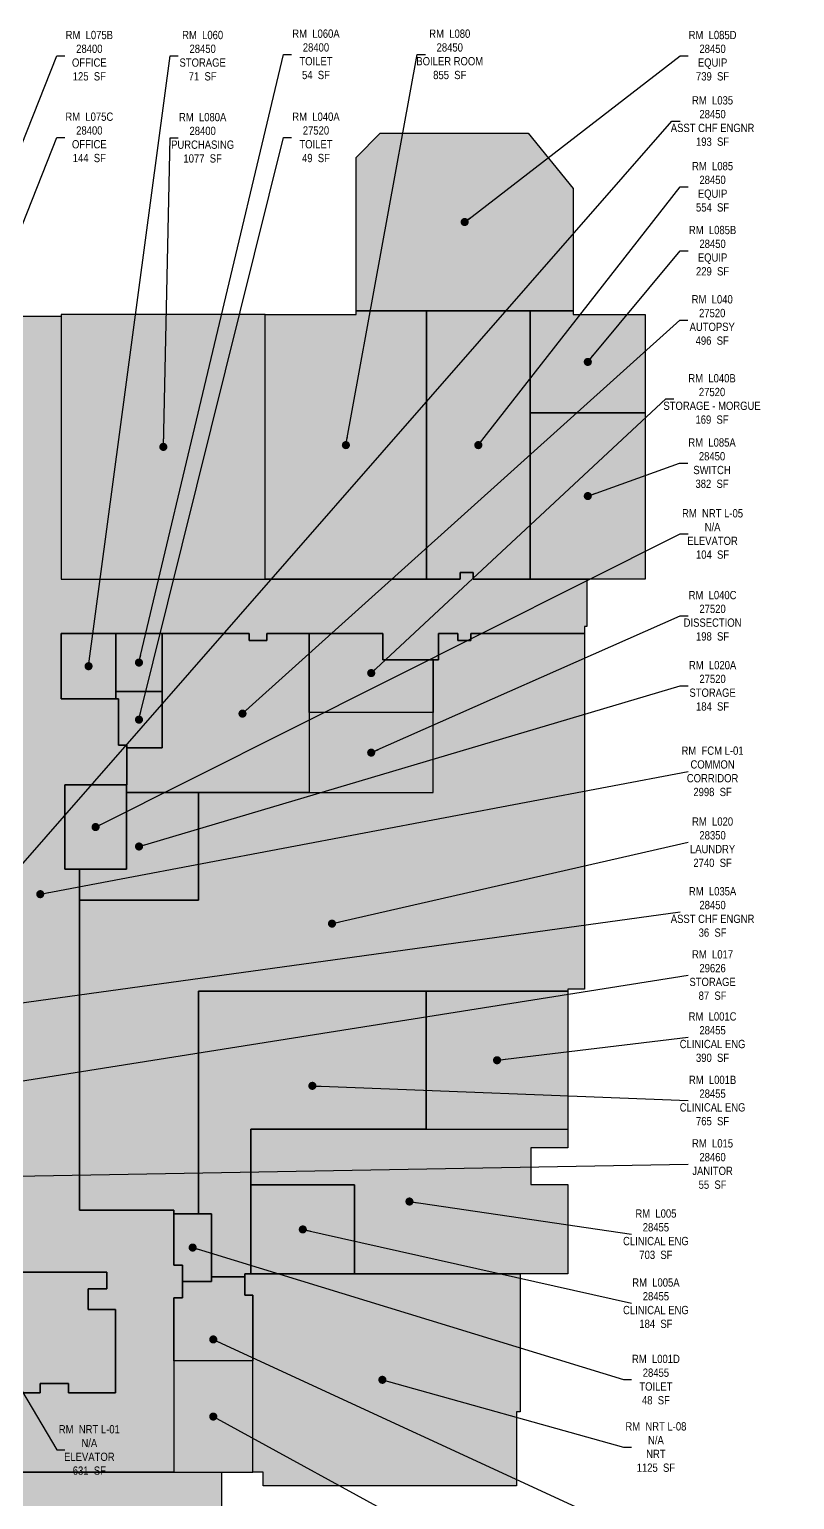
# Model space of a CAD drawing. Header units: inches. Extents: x -66 to 4353, y -132 to 4495.
# Drawn here: x 3057 to 4353, y 1987 to 4478 of the extents above; entities that cross this region are included whole.
import ezdxf

# ---------------------------------------------------------------- set-up
doc = ezdxf.new("R2010")
doc.units = ezdxf.units.IN
doc.header["$LTSCALE"] = 175
doc.header["$MEASUREMENT"] = 0
for name, color, linetype in [('0-LABEL', 3, 'Continuous'), ('1-NRT', 200, 'Continuous'), ('1-NRT-PTN', 253, 'Continuous'), ('3-FCM', 190, 'Continuous'), ('3-FCM-PTN', 9, 'Continuous'), ('4-OCC', 6, 'Continuous'), ('4-OCC-PTN', 95, 'Continuous')]:
    doc.layers.add(name, color=color, linetype=linetype)
doc.styles.add('ArialN', font='ARIALN.TTF')
doc.dimstyles.new('AB-220', dxfattribs={"dimscale": 220, "dimtxt": 0.070312, "dimasz": 0.0625, "dimexe": 0.0625, "dimexo": 0.125, "dimgap": 0.1875, "dimtad": 0, "dimdec": 4, "dimrnd": 0.0625, "dimzin": 0, "dimdsep": 46, "dimlunit": 4, "dimtxsty": 'ArialN', "dimblk": 'ARCHTICK', "dimcen": 0.0625, "dimclrd": 256, "dimclre": 256, "dimclrt": 256, "dimadec": 0, "dimazin": 0, "dimtfac": 1, "dimtdec": 4, "dimtofl": 0, "dimtmove": 2, "dimatfit": 3, "dimldrblk": 'DOT', "dimfxl": 0, "dimfrac": 2, "dimtolj": 1, "dimtzin": 0, "dimlwd": -1, "dimlwe": -1, "dimarcsym": 0})

# ---------------------------------------------------------------- blocks, each defined once
blk = doc.blocks.new('_ArchTick')
at = {"const_width": 0.15}
blk.add_lwpolyline([(-0.5, -0.5), (0.5, 0.5)], dxfattribs=at)
blk = doc.blocks.new('_Dot')
at = {"lineweight": -2}
blk.add_line((-0.5, 0), (-1, 0), dxfattribs=at)
at = {"const_width": 0.5}
blk.add_lwpolyline([(-0.25, 0, 1), (0.25, 0, 1)], format="xyb", close=True, dxfattribs=at)

msp = doc.modelspace()

# ---------------------------------------------------------------- hatches: boundary and pattern name
at = {"layer": '1-NRT-PTN'}
for points in [[(3116.6, 3197.8), (3221.1, 3197.8), (3221.1, 3054.7), (3116.6, 3054.7)], [(2729.8, 2391.7), (2852.2, 2391.7), (2852.2, 2372.2), (2942.5, 2372.2), (2942.5, 2379.2), (2958, 2379.2), (2958, 2372.2), (3187.8, 2372.2), (3187.9, 2343.7), (3156.2, 2343.7), (3156.2, 2308.7), (3202.4, 2308.7), (3202.4, 2167.4), (3122.7, 2167.4), (3122.7, 2183.7), (3074.7, 2183.7), (3074.7, 2167.4), (3034.7, 2167.4), (3034.7, 2183.7), (2986.7, 2183.7), (2986.7, 2167.4), (2933.7, 2167.4), (2933.7, 2183.7), (2885.7, 2183.7), (2885.7, 2167.4), (2845.7, 2167.4), (2845.7, 2183.7), (2797.7, 2183.7), (2797.7, 2167.4), (2769.7, 2167.4), (2769.7, 2135.2), (2743.7, 2135.2), (2743.7, 2150.2), (2751.7, 2150.2), (2751.7, 2345.2), (2729.8, 2345.2)], [(3453, 2010.2), (3453, 2033.2), (3435, 2033.2), (3435, 2333.2), (3421.5, 2333.2), (3421.5, 2369.2), (3888, 2369.2), (3888, 2135.2), (3882, 2135.2), (3882, 2010.2)], [(2582.6, 1940.1), (2683.3, 1940.1), (2683.3, 2033.2), (3382.2, 2033.2), (3382.2, 1760.9), (3417.7, 1760.9), (3417.7, 240.9), (3112.6, 240.9), (3112.6, 345.9), (2582.6, 345.9)]]:
    msp.add_hatch(color=256, dxfattribs=at).paths.add_polyline_path(points)
at = {"layer": '3-FCM-PTN'}
msp.add_hatch(color=256, dxfattribs=at).paths.add_polyline_path([(4001.2, 3546.2), (4001.2, 3466.2), (3997.2, 3466.2), (3997.2, 3454.2), (3804.8, 3454.2), (3804.8, 3442.5), (3782.6, 3442.5), (3782.6, 3454.2), (3749.7, 3454.2), (3749.7, 3409.7), (3655.7, 3409.7), (3655.7, 3454.2), (3458.8, 3454.2), (3458.8, 3442.5), (3428.8, 3442.5), (3428.8, 3454.2), (3286, 3454.2), (3277, 3454.2), (3207.7, 3454.2), (3198.7, 3454.2), (3110.7, 3454.2), (3110.7, 3343.5), (3207.7, 3343.5), (3207.7, 3265.3), (3221.6, 3265.3), (3221.6, 3197.8), (3116.6, 3197.8), (3116.6, 3054.7), (3141.5, 3054.7), (3141.5, 2477.2), (3301.4, 2477.2), (3301.4, 2384), (3315.8, 2384), (3315.8, 2328.8), (3301.4, 2328.8), (3301.4, 2033.2), (2688.8, 2033.2), (2688.8, 2150.2), (2743.7, 2150.2), (2743.7, 2135.2), (2769.7, 2135.2), (2769.7, 2167.4), (2797.7, 2167.4), (2797.7, 2183.7), (2845.7, 2183.7), (2845.7, 2167.4), (2885.7, 2167.4), (2885.7, 2183.7), (2933.7, 2183.7), (2933.7, 2167.4), (2986.7, 2167.4), (2986.7, 2183.7), (3034.7, 2183.7), (3034.7, 2167.4), (3074.7, 2167.4), (3074.7, 2183.7), (3122.7, 2183.7), (3122.7, 2167.4), (3202.4, 2167.4), (3202.4, 2308.7), (3156.2, 2308.7), (3156.2, 2343.7), (3187.9, 2343.7), (3187.8, 2372.2), (2958, 2372.2), (2958, 2379.2), (2950.2, 2379.2), (2950.2, 2477.2), (3021.5, 2477.2), (3021.5, 2703.3), (3015.5, 2703.3), (3015.5, 2864), (3021.5, 2864), (3021.5, 3054.7), (3041.1, 3054.7), (3041.1, 3182.1), (2992.3, 3182.1), (2992.3, 3197.5), (2978.7, 3197.5), (2978.7, 3771.8), (2984.7, 3771.8), (2984.7, 3847.7), (2978.7, 3847.7), (2978.7, 3991.9), (3110.7, 3991.9), (3110.7, 3546.2), (3786.3, 3546.2), (3786.3, 3557.9), (3808.4, 3557.9), (3808.4, 3546.2)])
at = {"layer": '4-OCC-PTN'}
for color, points in [(55, [(3610.2, 4000.9), (3610.2, 4260.9), (3651.2, 4302), (3901.6, 4302), (3978.2, 4208.1), (3978.2, 4000.9)]), (41, [(3456.4, 3994.9), (3110.7, 3994.9), (3110.7, 3546.2), (3456.4, 3546.2)]), (55, [(3456.4, 3546.2), (3456.4, 3994.9), (3610.2, 3994.9), (3610.2, 4000.9), (3729.3, 4000.9), (3729.3, 3546.2)]), (55, [(3729.3, 3546.2), (3729.3, 4000.9), (3905.4, 4000.9), (3905.4, 3546.2), (3808.4, 3546.2), (3808.4, 3557.9), (3786.3, 3557.9), (3786.3, 3546.2)]), (55, [(4100.2, 3828.2), (3905.4, 3828.2), (3905.4, 4000.9), (3978.2, 4000.9), (3978.2, 3994.9), (4100.2, 3994.9)]), (55, [(3905.4, 3546.2), (3905.4, 3828.2), (4100.2, 3828.2), (4100.2, 3546.2)]), (55, [(3110.7, 3343.5), (3110.7, 3454.2), (3203.2, 3454.2), (3203.2, 3355.8), (3203.2, 3351.3), (3203.2, 3343.5)]), (51, [(3343.2, 3184.6), (3740.7, 3184.6), (3740.7, 3409.7), (3749.7, 3409.7), (3749.7, 3454.2), (3782.6, 3454.2), (3782.6, 3442.5), (3804.8, 3442.5), (3804.8, 3454.2), (3997.2, 3454.2), (3997.2, 2851.8), (3969, 2851.8), (3969, 2848), (3750.4, 2848), (3729, 2848.4), (3343.2, 2848.4), (3343.4, 2471.2), (3301.4, 2471.2), (3301.4, 2477.2), (3141.5, 2477.2), (3141.5, 3002.3), (3343.2, 3002.3)]), (41, [(3203.2, 3454.2), (3281.5, 3454.2), (3281.5, 3355.8), (3203.2, 3355.8)]), (11, [(3221.6, 3260.8), (3281.5, 3260.8), (3281.5, 3351.3), (3281.5, 3355.8), (3281.5, 3454.2), (3428.8, 3454.2), (3428.8, 3442.5), (3458.8, 3442.5), (3458.8, 3454.2), (3530.8, 3454.2), (3530.8, 3184.6), (3221.1, 3184.6), (3221.1, 3197.8), (3221.6, 3197.8)]), (11, [(3740.7, 3320.2), (3530.8, 3320.2), (3530.8, 3454.2), (3655.7, 3454.2), (3655.7, 3409.7), (3740.7, 3409.7)]), (11, [(3207.7, 3343.5), (3203.2, 3343.5), (3203.2, 3355.8), (3281.5, 3355.8), (3281.5, 3260.8), (3221.6, 3260.8), (3221.6, 3265.3), (3207.7, 3265.3)]), (11, [(3530.8, 3184.6), (3740.7, 3184.6), (3740.7, 3320.2), (3530.8, 3320.2)]), (11, [(3221.1, 3184.6), (3343.2, 3184.6), (3343.2, 3002.3), (3141.5, 3002.3), (3141.5, 3054.7), (3221.1, 3054.7)]), (225, [(3343.4, 2471.2), (3343.2, 2848.4), (3729, 2848.4), (3729, 2614.4), (3432.1, 2614.4), (3432.1, 2369.2), (3421.5, 2369.2), (3421.5, 2364.2), (3365.3, 2364.2), (3365.3, 2471.2)]), (225, [(3729, 2614.4), (3729, 2848.4), (3750.4, 2848), (3969, 2848), (3969, 2614.1)]), (225, [(3607.7, 2369.2), (3607.7, 2519.9), (3432.1, 2519.9), (3432.1, 2614.4), (3729, 2614.4), (3969, 2614.1), (3969, 2582.6), (3906.5, 2582.6), (3906.5, 2520.6), (3969, 2520.6), (3969, 2369.2), (3888, 2369.2)]), (225, [(3432.1, 2369.2), (3432.1, 2519.9), (3607.7, 2519.9), (3607.7, 2369.2)]), (225, [(3315.8, 2384), (3301.4, 2384), (3301.4, 2471.2), (3365.3, 2471.2), (3365.3, 2356.4), (3315.8, 2356.4)]), (225, [(3315.8, 2356.4), (3365.3, 2356.4), (3365.3, 2364.2), (3421.5, 2364.2), (3421.5, 2333.2), (3435, 2333.2), (3435, 2221.7), (3301.4, 2221.7), (3301.4, 2328.8), (3315.8, 2328.8)]), (55, [(3301.4, 2033.2), (3435, 2033.2), (3435, 2221.7), (3301.4, 2221.7)])]:
    msp.add_hatch(color=color, dxfattribs=at).paths.add_polyline_path(points)

# ---------------------------------------------------------------- linework, layer by layer
at = {"layer": '1-NRT'}
for points in [[(3116.6, 3197.8), (3221.1, 3197.8), (3221.1, 3054.7), (3116.6, 3054.7)], [(3453, 2010.2), (3453, 2033.2), (3435, 2033.2), (3435, 2333.2), (3421.5, 2333.2), (3421.5, 2369.2), (3888, 2369.2), (3888, 2135.2), (3882, 2135.2), (3882, 2010.2)], [(2582.6, 1940.1), (2683.3, 1940.1), (2683.3, 2033.2), (3382.2, 2033.2), (3382.2, 1760.9), (3417.7, 1760.9), (3417.7, 240.9), (3112.6, 240.9), (3112.6, 345.9), (2582.6, 345.9)]]:
    msp.add_lwpolyline(points, close=True, dxfattribs=at)
msp.add_lwpolyline([(2958, 2372.2), (3187.8, 2372.2), (3187.9, 2343.7), (3156.2, 2343.7), (3156.2, 2308.7), (3202.4, 2308.7), (3202.4, 2167.4), (3122.7, 2167.4), (3122.7, 2183.7), (3074.7, 2183.7), (3074.7, 2167.4), (3034.7, 2167.4)], dxfattribs=at)
at = {"layer": '3-FCM'}
for points in [[(2978.7, 3991.9), (3110.7, 3991.9), (3110.7, 3546.2), (3786.3, 3546.2), (3786.3, 3557.9), (3808.4, 3557.9), (3808.4, 3546.2), (4001.2, 3546.2), (4001.2, 3466.2), (3997.2, 3466.2), (3997.2, 3454.2), (3804.8, 3454.2), (3804.8, 3442.5), (3782.6, 3442.5), (3782.6, 3454.2), (3749.7, 3454.2), (3749.7, 3409.7), (3655.7, 3409.7), (3655.7, 3454.2), (3458.8, 3454.2), (3458.8, 3442.5), (3428.8, 3442.5), (3428.8, 3454.2), (3286, 3454.2), (3277, 3454.2), (3207.7, 3454.2), (3198.7, 3454.2), (3110.7, 3454.2), (3110.7, 3343.5), (3207.7, 3343.5), (3207.7, 3265.3), (3221.6, 3265.3), (3221.6, 3197.8), (3116.6, 3197.8), (3116.6, 3054.7), (3141.5, 3054.7), (3141.5, 2477.2), (3301.4, 2477.2), (3301.4, 2384), (3315.8, 2384), (3315.8, 2328.8), (3301.4, 2328.8), (3301.4, 2033.2), (2688.8, 2033.2)], [(3034.7, 2167.4), (3074.7, 2167.4), (3074.7, 2183.7), (3122.7, 2183.7), (3122.7, 2167.4), (3202.4, 2167.4), (3202.4, 2308.7), (3156.2, 2308.7), (3156.2, 2343.7), (3187.9, 2343.7), (3187.8, 2372.2), (2958, 2372.2)]]:
    msp.add_lwpolyline(points, dxfattribs=at)
at = {"layer": '4-OCC'}
for points in [[(3610.2, 4000.9), (3610.2, 4260.9), (3651.2, 4302), (3901.6, 4302), (3978.2, 4208.1), (3978.2, 4000.9)], [(3456.4, 3994.9), (3110.7, 3994.9), (3110.7, 3546.2), (3456.4, 3546.2)], [(3456.4, 3546.2), (3456.4, 3994.9), (3610.2, 3994.9), (3610.2, 4000.9), (3729.3, 4000.9), (3729.3, 3546.2)], [(3729.3, 3546.2), (3729.3, 4000.9), (3905.4, 4000.9), (3905.4, 3546.2), (3808.4, 3546.2), (3808.4, 3557.9), (3786.3, 3557.9), (3786.3, 3546.2)], [(4100.2, 3828.2), (3905.4, 3828.2), (3905.4, 4000.9), (3978.2, 4000.9), (3978.2, 3994.9), (4100.2, 3994.9)], [(3905.4, 3546.2), (3905.4, 3828.2), (4100.2, 3828.2), (4100.2, 3546.2)], [(3110.7, 3343.5), (3110.7, 3454.2), (3203.2, 3454.2), (3203.2, 3355.8), (3203.2, 3351.3), (3203.2, 3343.5)], [(3343.2, 3184.6), (3740.7, 3184.6), (3740.7, 3409.7), (3749.7, 3409.7), (3749.7, 3454.2), (3782.6, 3454.2), (3782.6, 3442.5), (3804.8, 3442.5), (3804.8, 3454.2), (3997.2, 3454.2), (3997.2, 2851.8), (3969, 2851.8), (3969, 2848), (3750.4, 2848), (3729, 2848.4), (3343.2, 2848.4), (3343.4, 2471.2), (3301.4, 2471.2), (3301.4, 2477.2), (3141.5, 2477.2), (3141.5, 3002.3), (3343.2, 3002.3)], [(3203.2, 3454.2), (3281.5, 3454.2), (3281.5, 3355.8), (3203.2, 3355.8)], [(3221.6, 3260.8), (3281.5, 3260.8), (3281.5, 3351.3), (3281.5, 3355.8), (3281.5, 3454.2), (3428.8, 3454.2), (3428.8, 3442.5), (3458.8, 3442.5), (3458.8, 3454.2), (3530.8, 3454.2), (3530.8, 3184.6), (3221.1, 3184.6), (3221.1, 3197.8), (3221.6, 3197.8)], [(3740.7, 3320.2), (3530.8, 3320.2), (3530.8, 3454.2), (3655.7, 3454.2), (3655.7, 3409.7), (3740.7, 3409.7)], [(3207.7, 3343.5), (3203.2, 3343.5), (3203.2, 3355.8), (3281.5, 3355.8), (3281.5, 3260.8), (3221.6, 3260.8), (3221.6, 3265.3), (3207.7, 3265.3)], [(3530.8, 3184.6), (3740.7, 3184.6), (3740.7, 3320.2), (3530.8, 3320.2)], [(3221.1, 3184.6), (3343.2, 3184.6), (3343.2, 3002.3), (3141.5, 3002.3), (3141.5, 3054.7), (3221.1, 3054.7)], [(3343.4, 2471.2), (3343.2, 2848.4), (3729, 2848.4), (3729, 2614.4), (3432.1, 2614.4), (3432.1, 2369.2), (3421.5, 2369.2), (3421.5, 2364.2), (3365.3, 2364.2), (3365.3, 2471.2)], [(3729, 2614.4), (3729, 2848.4), (3750.4, 2848), (3969, 2848), (3969, 2614.1)], [(3607.7, 2369.2), (3607.7, 2519.9), (3432.1, 2519.9), (3432.1, 2614.4), (3729, 2614.4), (3969, 2614.1), (3969, 2582.6), (3906.5, 2582.6), (3906.5, 2520.6), (3969, 2520.6), (3969, 2369.2), (3888, 2369.2), (3888, 2369.2)], [(3432.1, 2369.2), (3432.1, 2519.9), (3607.7, 2519.9), (3607.7, 2369.2)], [(3315.8, 2384), (3301.4, 2384), (3301.4, 2471.2), (3365.3, 2471.2), (3365.3, 2356.4), (3315.8, 2356.4)], [(3315.8, 2356.4), (3365.3, 2356.4), (3365.3, 2364.2), (3421.5, 2364.2), (3421.5, 2333.2), (3435, 2333.2), (3435, 2221.7), (3301.4, 2221.7), (3301.4, 2328.8), (3315.8, 2328.8)], [(3301.4, 2033.2), (3435, 2033.2), (3435, 2221.7), (3301.4, 2221.7)]]:
    msp.add_lwpolyline(points, close=True, dxfattribs=at)

# ---------------------------------------------------------------- texts
at = {"layer": '0-LABEL', "char_height": 14, "attachment_point": 5, "style": 'ArialN'}
for s, insert in [('RM  L075B\\P28400\\POFFICE\\P125  SF', (3158.2, 4433.3)), ('RM  L060\\P28450\\PSTORAGE\\P71  SF', (3350.2, 4433.3)), ('RM  L060A\\P28400\\PTOILET\\P54  SF', (3542.2, 4435.6)), ('RM  L080\\P28450\\PBOILER ROOM\\P855  SF', (3768.9, 4435.6)), ('RM  L085D\\P28450\\PEQUIP\\P739  SF', (4214.2, 4433.3)), ('RM  L035\\P28450\\PASST CHF ENGNR\\P193  SF', (4214.2, 4322.6)), ('RM  L075C\\P28400\\POFFICE\\P144  SF', (3158.2, 4294.9)), ('RM  L080A\\P28400\\PPURCHASING\\P1077  SF', (3350.2, 4294.2)), ('RM  L040A\\P27520\\PTOILET\\P49  SF', (3542.2, 4294.9)), ('RM  L085\\P28450\\PEQUIP\\P554  SF', (4214.2, 4211.2)), ('RM  L085B\\P28450\\PEQUIP\\P229  SF', (4214.2, 4102.9)), ('RM  L040\\P27520\\PAUTOPSY\\P496  SF', (4213.6, 3985.5)), ('RM  L040B\\P27520\\PSTORAGE - MORGUE\\P169  SF', (4213.3, 3851.7)), ('RM  L085A\\P28450\\PSWITCH\\P382  SF', (4213.3, 3742.9)), ('RM  NRT L-05\\PN/A\\PELEVATOR\\P104  SF', (4214.2, 3622.9)), ('RM  L040C\\P27520\\PDISSECTION\\P198  SF', (4214.2, 3484.3)), ('RM  L020A\\P27520\\PSTORAGE\\P184  SF', (4214.2, 3365.6)), ('RM  FCM L-01\\PCOMMON\\PCORRIDOR\\P2998  SF', (4214.2, 3220.7)), ('RM  L020\\P28350\\PLAUNDRY\\P2740  SF', (4214.2, 3100.6)), ('RM  L035A\\P28450\\PASST CHF ENGNR\\P36  SF', (4214.2, 2982.4)), ('RM  L017\\P29626\\PSTORAGE\\P87  SF', (4214.2, 2875.5)), ('RM  L001C\\P28455\\PCLINICAL ENG\\P390  SF', (4214.2, 2770.3)), ('RM  L001B\\P28455\\PCLINICAL ENG\\P765  SF', (4214.2, 2662.9)), ('RM  L015\\P28460\\PJANITOR\\P55  SF', (4214.2, 2555.3)), ('RM  L005\\P28455\\PCLINICAL ENG\\P703  SF', (4118.2, 2436.4)), ('RM  L005A\\P28455\\PCLINICAL ENG\\P184  SF', (4118.2, 2319.5)), ('RM  L001D\\P28455\\PTOILET\\P48  SF', (4118.2, 2190)), ('RM  NRT L-08\\PN/A\\PNRT\\P1125  SF', (4118.2, 2075.7)), ('RM  NRT L-01\\PN/A\\PELEVATOR\\P631  SF', (3158.2, 2070.8))]:
    msp.add_mtext(s, dxfattribs=dict(at, insert=insert))

# ---------------------------------------------------------------- leaders
at = {"layer": '0-LABEL', "annotation_type": 0, "has_hookline": 1, "hookline_direction": 0}
for points, text_width in [([(3242.3, 3405), (3487.2, 4435.6), (3500.9, 4435.6)], 79), ([(3592.9, 3773.5), (3713.9, 4435.6), (3727.6, 4435.6)], 110.8), ([(2905.1, 3933.6), (3103.2, 4433.3), (3116.9, 4433.3)], 78.2), ([(3156.9, 3398.9), (3295.2, 4433.3), (3308.9, 4433.3)], 76.8), ([(3794.2, 4151.5), (4159.2, 4433.3), (4172.9, 4433.3)], 79), ([(2950.7, 2956.4), (4145.4, 4322.6), (4159.2, 4322.6)], 141.4), ([(2908.1, 3802.1), (3103.2, 4294.9), (3116.9, 4294.9)], 79.2), ([(3242.3, 3308.3), (3487.2, 4294.9), (3500.9, 4294.9)], 79), ([(3283.6, 3770.5), (3295.2, 4294.2), (3308.9, 4294.2)], 104.7), ([(3817.3, 3773.5), (4159.2, 4211.2), (4172.9, 4211.2)], 67.6), ([(4002.8, 3914.5), (4159.2, 4102.9), (4172.9, 4102.9)], 78.2), ([(3417.7, 3318.5), (4158.6, 3985.5), (4172.4, 3985.5)], 76.5), ([(3635.8, 3387.2), (4134.9, 3851.7), (4148.7, 3851.7)], 163.3), ([(4002.8, 3687.2), (4158.3, 3742.9), (4172.1, 3742.9)], 79), ([(3168.8, 3126.3), (4159.2, 3622.9), (4172.9, 3622.9)], 101.5), ([(3635.8, 3252.4), (4159.2, 3484.3), (4172.9, 3484.3)], 95.5), ([(3242.4, 3093.4), (4159.2, 3365.6), (4172.9, 3365.6)], 79), ([(3075, 3012.6), (4172.9, 3220.7)], 100.9), ([(3569.4, 2962.7), (4172.9, 3100.6)], 75.3), ([(2981.3, 2820), (4159.2, 2982.4)], 141.4), ([(2984.3, 2686.6), (4172.9, 2875.5)], 76.8), ([(3849, 2731.2), (4172.9, 2770.3)], 109.7), ([(3536.1, 2687.8), (4172.9, 2662.9)], 109.7), ([(2986.5, 2534.2), (4172.9, 2555.3)], 68), ([(3700.6, 2491.8), (4076.9, 2436.4)], 109.7), ([(3519.9, 2444.5), (4076.9, 2319.5)], 109.7), ([(3333.3, 2413.8), (4063.2, 2190), (4076.9, 2190)], 79), ([(3368.2, 2258.1), (4063.2, 1937.3), (4076.9, 1937.3)], 109.7), ([(3010.7, 2227.6), (3103.2, 2070.8), (3116.9, 2070.8)], 99.2), ([(3654.7, 2189.7), (4063.2, 2075.7), (4076.9, 2075.7)], 101.4), ([(3368.2, 2127.4), (3716.5, 1936.8), (3730.2, 1936.8)], 137)]:
    msp.add_leader(points, dimstyle='AB-220', dxfattribs=dict(at, text_width=text_width))

doc.saveas('drawing.dxf')
